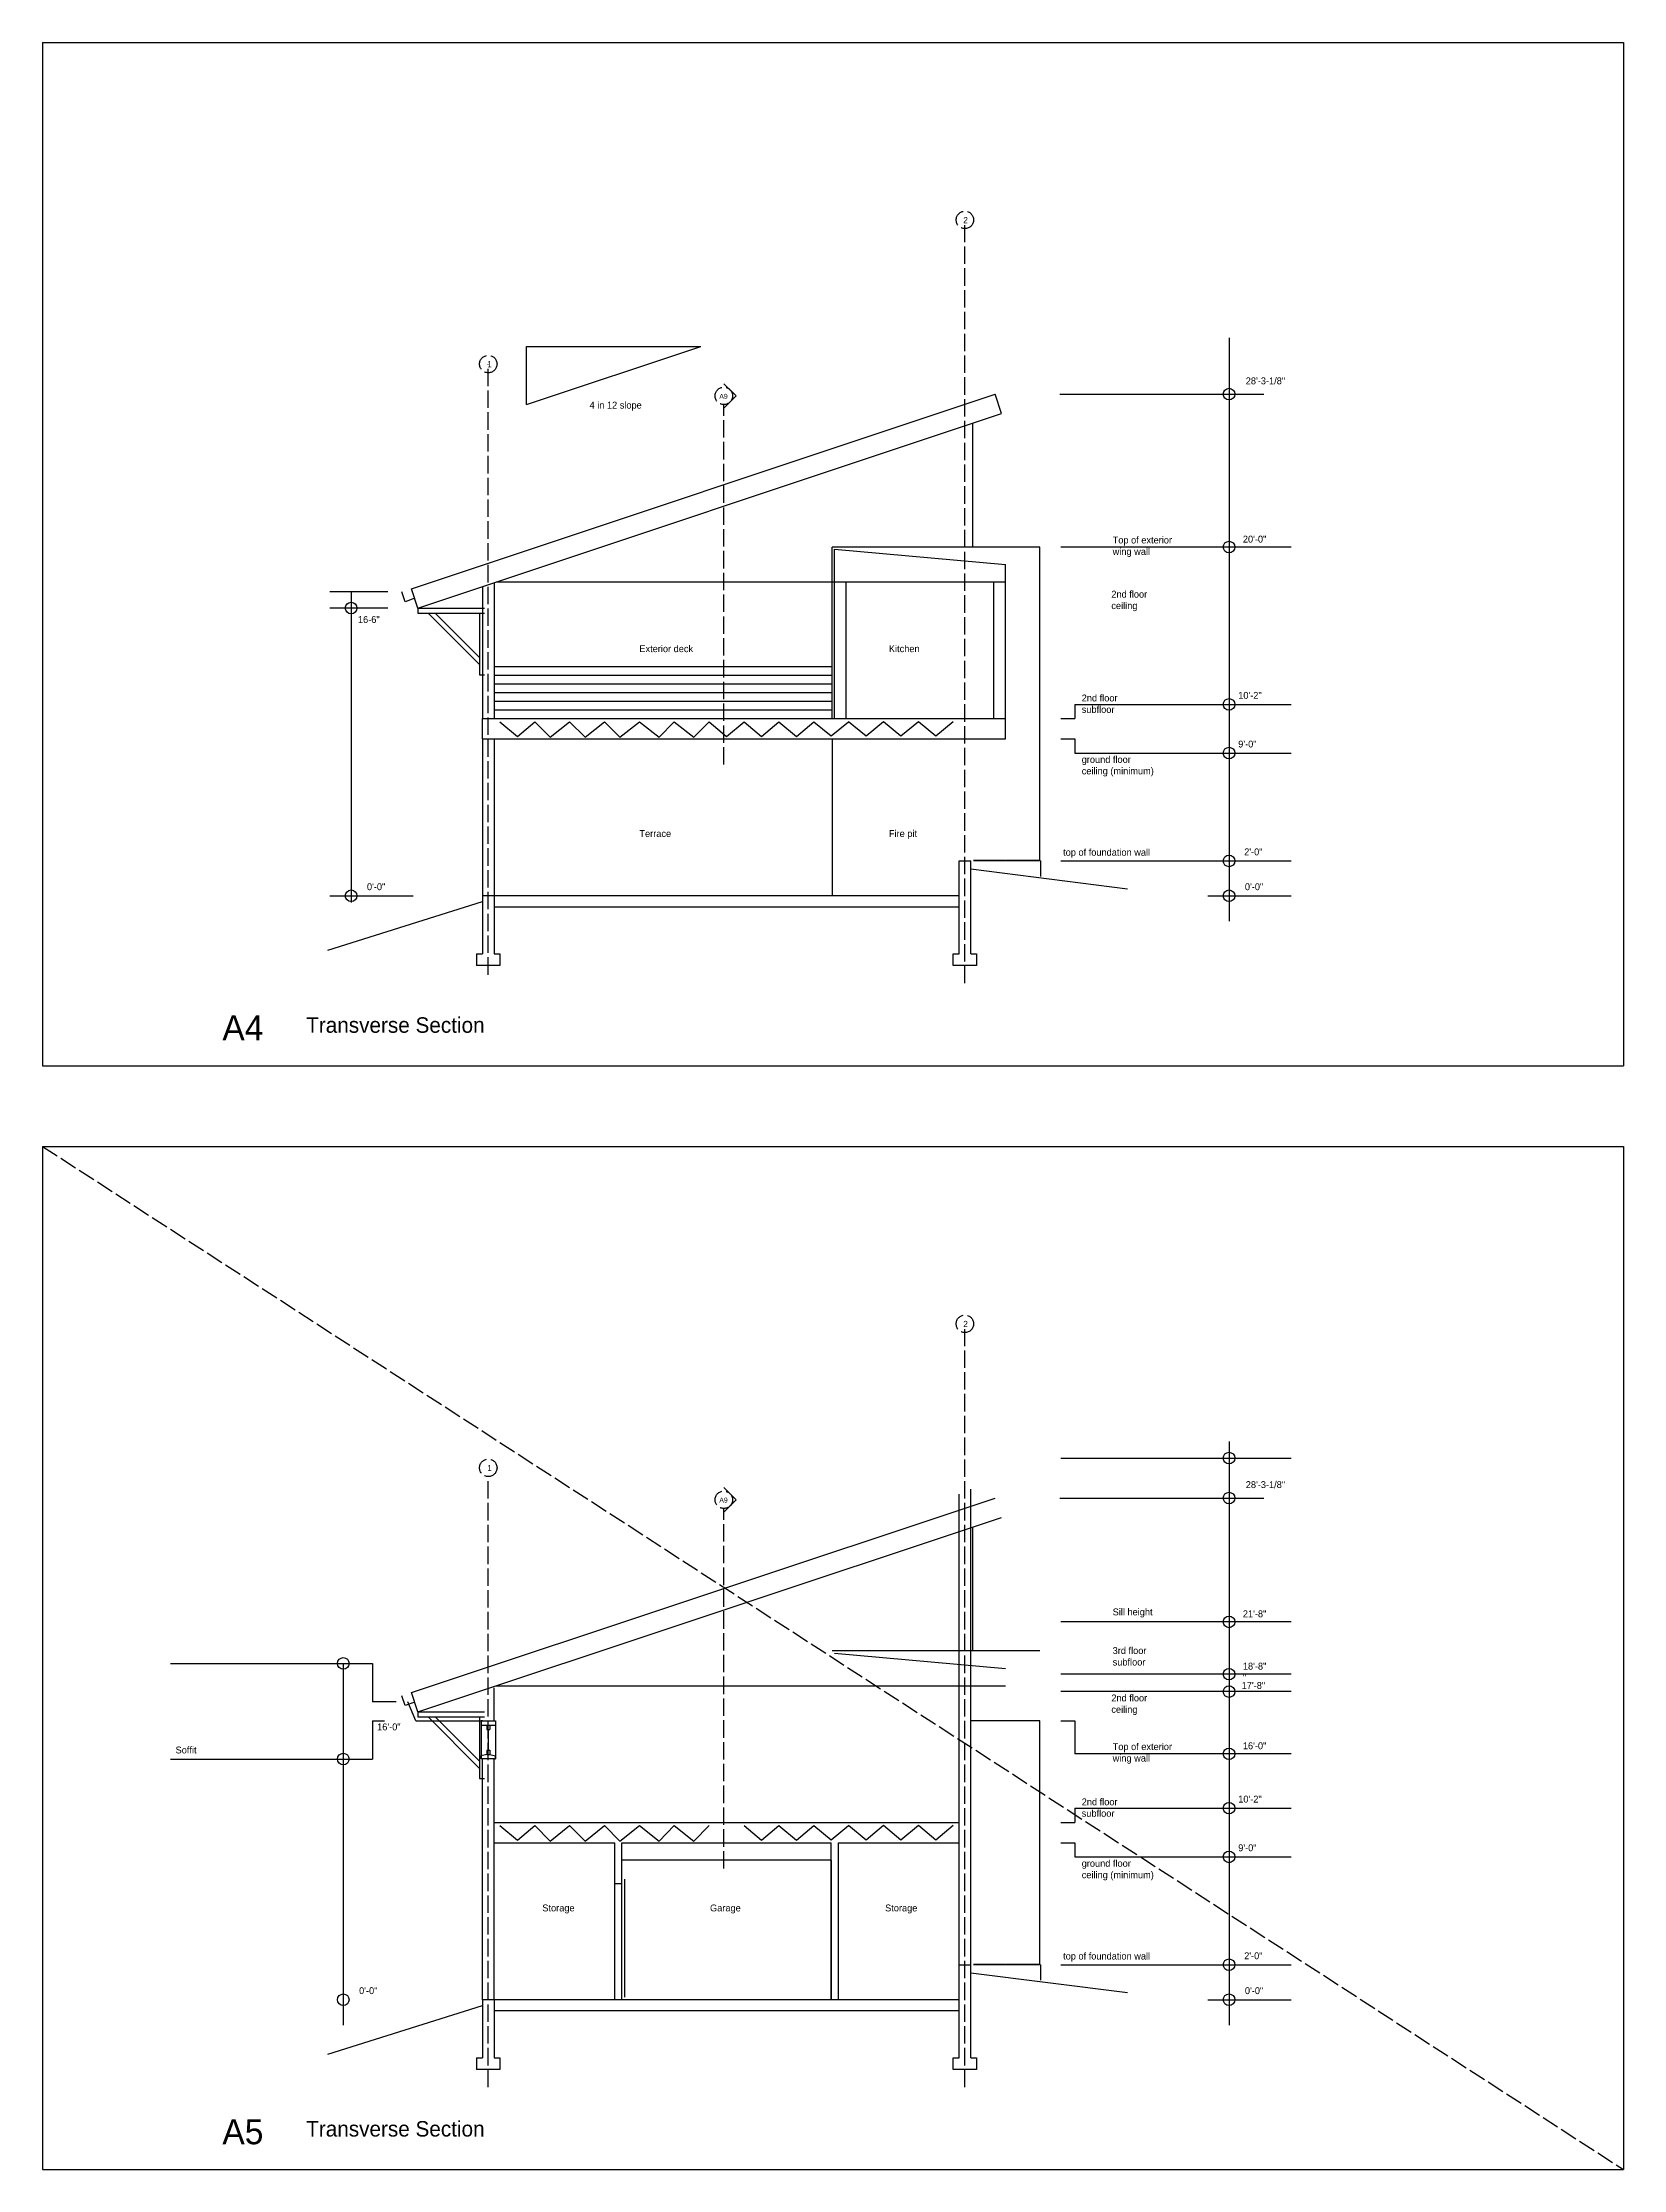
# Model space of a CAD drawing. Header units: inches. Extents: x 967 to 7331, y 452 to 3434.
# Drawn here: x 2166 to 3254, y 1971 to 3434 of the extents above; entities that cross this region are included whole.
import ezdxf

# ---------------------------------------------------------------- set-up
doc = ezdxf.new("R2010")
doc.units = ezdxf.units.IN
doc.header["$MEASUREMENT"] = 0
doc.linetypes.add('ACAD_ISO02W100', pattern=[15, 12, -3])
for name, color, linetype in [('blocks', 251, 'Continuous'), ('const', 7, 'Continuous'), ('e1', 7, 'Continuous'), ('e2', 251, 'Continuous'), ('grid', 252, 'ACAD_ISO02W100'), ('millwork', 253, 'Continuous'), ('soffit', 253, 'ACAD_ISO02W100'), ('walls', 7, 'Continuous')]:
    doc.layers.add(name, color=color, linetype=linetype)

msp = doc.modelspace()

# ---------------------------------------------------------------- linework, layer by layer
for p, q in [((2166, 3434.3), (3254, 3434.3)), ((2166, 3434.3), (2166, 2730.3)), ((3254, 3434.3), (3254, 2730.3)), ((2166, 3235.3), (2166, 2730.3)), ((2796.8, 2871.2), (2804.8, 2871.2)), ((2166, 2730.3), (2836.2, 2730.3)), ((2166, 2730.3), (3254, 2730.3)), ((2166, 2674.8), (3254, 2674.8)), ((2166, 2674.8), (2166, 1970.8)), ((3254, 2674.8), (3254, 1970.8)), ((2166, 2475.8), (2166, 1970.8)), ((2796.8, 2111.6), (2804.8, 2111.6)), ((2166, 1970.8), (2836.2, 1970.8)), ((2166, 1970.8), (3254, 1970.8))]:
    msp.add_line(p, q)
at = {"layer": 'blocks'}
for p, q in [((2806.8, 2871.7), (2828.3, 2871.7)), ((2828.8, 2871.7), (2852.3, 2871.7)), ((2806.8, 2112.1), (2828.3, 2112.1)), ((2828.8, 2112.1), (2852.3, 2112.1))]:
    msp.add_line(p, q, dxfattribs=at)
at = {"layer": 'e1'}
for p, q in [((2711, 3063.2), (2828.8, 3063.2)), ((2711, 2303.6), (2828.8, 2303.6)), ((2559.8, 2087.6), (2559.8, 2167.6)), ((2564.8, 2087.6), (2564.8, 2167.6)), ((2708.8, 2087.6), (2708.8, 2179.6)), ((2713.8, 2087.6), (2713.8, 2179.6))]:
    msp.add_line(p, q, dxfattribs=at)
at = {"layer": 'e2'}
for p, q in [((2982.6, 3231.2), (2982.6, 2829.8)), ((2866.1, 3192.4), (3006.5, 3192.4)), ((2852.3, 2871.7), (2852.3, 3087.2)), ((3025.4, 3087.2), (2866.9, 3087.2)), ((2403.7, 3056.3), (2363.7, 3056.3)), ((2403.7, 3045.2), (2363.7, 3045.2)), ((2378.4, 3056.3), (2378.4, 2842.6)), ((2424.4, 3045.2), (2470.3, 3045.2)), ((2424.4, 3041.7), (2470.3, 3041.7)), ((2476.8, 3005.1), (2709.5, 3005.1)), ((2476.8, 2999.1), (2709.5, 2999.1)), ((2476.8, 2993.1), (2709.5, 2993.1)), ((2476.8, 2987.1), (2709.5, 2987.1)), ((2476.8, 2981.1), (2709.5, 2981.1)), ((2476.8, 2975.1), (2709.5, 2975.1)), ((2876.5, 2978.9), (3025.4, 2978.9)), ((2876.5, 2978.9), (2876.5, 2969.2)), ((2480.8, 2966.9), (2492.8, 2956.9)), ((2492.8, 2956.9), (2504.8, 2966.9)), ((2504.8, 2966.9), (2515.4, 2956.3)), ((2515.4, 2956.3), (2528.8, 2966.9)), ((2528.8, 2966.9), (2539.4, 2956.3)), ((2539.4, 2956.3), (2552.8, 2966.9)), ((2552.8, 2966.9), (2563.4, 2956.3)), ((2563.4, 2956.3), (2576.8, 2966.9)), ((2576.8, 2966.9), (2590.3, 2956.3)), ((2590.3, 2956.3), (2600.8, 2966.9)), ((2600.8, 2966.9), (2614.3, 2956.3)), ((2614.3, 2956.3), (2624.8, 2966.9)), ((2624.8, 2966.9), (2636.8, 2956.9)), ((2636.8, 2956.9), (2648.8, 2966.9)), ((2648.8, 2966.9), (2660.8, 2956.9)), ((2660.8, 2956.9), (2672.8, 2966.9)), ((2672.8, 2966.9), (2684.8, 2956.9)), ((2684.8, 2956.9), (2696.8, 2966.9)), ((2696.8, 2966.9), (2708.8, 2957.2)), ((2708.8, 2957.2), (2720.8, 2966.9)), ((2720.8, 2967.2), (2732.8, 2957.2)), ((2732.8, 2957.2), (2744.8, 2967.2)), ((2744.8, 2967.2), (2756.8, 2957.2)), ((2756.8, 2957.2), (2768.8, 2967.2)), ((2768.8, 2967.2), (2780.8, 2957.2)), ((2780.8, 2957.2), (2792.8, 2967.2)), ((2866.9, 2969.2), (2876.5, 2969.2)), ((2866.9, 2955.2), (2876.5, 2955.2)), ((2876.5, 2955.2), (2876.5, 2945.4)), ((2876.5, 2945.4), (3025.4, 2945.4)), ((2852.8, 2871.2), (2806.8, 2871.2)), ((2852.8, 2871.2), (2852.8, 2860.5)), ((2866.9, 2871.2), (3025.4, 2871.2)), ((2363.7, 2847.2), (2421.2, 2847.2)), ((2967.9, 2847.2), (3025.4, 2847.2)), ((2866.9, 2460.3), (3025.4, 2460.3)), ((2982.6, 2471.6), (2982.6, 2070.2)), ((2866.1, 2432.8), (3006.5, 2432.8)), ((3025.4, 2347.6), (2866.9, 2347.6)), ((2254, 2319), (2393.1, 2319)), ((2373, 2319), (2373, 2070.2)), ((2393.1, 2319), (2393.1, 2292.6)), ((3025.4, 2311.6), (2866.9, 2311.6)), ((3025.4, 2299.6), (2866.9, 2299.6)), ((2890.9, 2299.6), (2876.5, 2299.6)), ((2409.3, 2292.6), (2393.1, 2292.6)), ((2424.4, 2285.7), (2470.3, 2285.7)), ((2393.1, 2279.6), (2401.3, 2279.6)), ((2393.1, 2279.6), (2393.1, 2253.2)), ((2424.4, 2282.2), (2470.3, 2282.2)), ((2467.8, 2279.6), (2467.8, 2253.4)), ((2477.8, 2279.6), (2477.8, 2253.4)), ((2852.3, 2279.6), (2804.8, 2279.6)), ((2852.3, 2112.1), (2852.3, 2279.6)), ((2866.9, 2279.6), (2876.5, 2279.6)), ((2876.5, 2279.6), (2876.5, 2256.8)), ((3025.4, 2256.8), (2876.5, 2256.8)), ((2254, 2253.2), (2393.1, 2253.2)), ((2876.5, 2219.4), (3025.4, 2219.4)), ((2876.5, 2219.4), (2876.5, 2209.6)), ((2480.8, 2207.4), (2492.8, 2197.4)), ((2492.8, 2197.4), (2504.8, 2207.4)), ((2504.8, 2207.4), (2515.4, 2196.8)), ((2515.4, 2196.8), (2528.8, 2207.4)), ((2528.8, 2207.4), (2539.4, 2196.8)), ((2539.4, 2196.8), (2552.8, 2207.4)), ((2552.8, 2207.4), (2563.4, 2196.8)), ((2563.4, 2196.8), (2576.8, 2207.4)), ((2576.8, 2207.4), (2590.3, 2196.8)), ((2590.3, 2196.8), (2600.8, 2207.4)), ((2600.8, 2207.4), (2614.3, 2196.8)), ((2614.3, 2196.8), (2624.8, 2207.4)), ((2648.8, 2207.4), (2660.8, 2197.4)), ((2660.8, 2197.4), (2672.8, 2207.4)), ((2672.8, 2207.4), (2684.8, 2197.4)), ((2684.8, 2197.4), (2696.8, 2207.4)), ((2696.8, 2207.4), (2708.8, 2197.6)), ((2708.8, 2197.6), (2720.8, 2207.4)), ((2720.8, 2207.6), (2732.8, 2197.6)), ((2732.8, 2197.6), (2744.8, 2207.6)), ((2744.8, 2207.6), (2756.8, 2197.6)), ((2756.8, 2197.6), (2768.8, 2207.6)), ((2768.8, 2207.6), (2780.8, 2197.6)), ((2780.8, 2197.6), (2792.8, 2207.6)), ((2866.9, 2209.6), (2876.5, 2209.6)), ((2866.9, 2195.6), (2876.5, 2195.6)), ((2876.5, 2195.6), (2876.5, 2185.9)), ((2708.8, 2183.6), (2564.8, 2183.6)), ((2876.5, 2185.9), (3025.4, 2185.9)), ((2852.8, 2111.6), (2806.8, 2111.6)), ((2852.8, 2111.6), (2852.8, 2101)), ((2866.9, 2111.7), (3025.4, 2111.7)), ((2967.9, 2087.6), (3025.4, 2087.6))]:
    msp.add_line(p, q, dxfattribs=at)
for centre in [(2982.6, 3192.4), (2982.6, 3087.2), (2378.4, 3045.2), (2982.6, 2978.9), (2982.6, 2945.4), (2982.6, 2871.2), (2378.4, 2847.2), (2982.6, 2847.2), (2982.6, 2460.3), (2982.6, 2432.8), (2982.6, 2347.6), (2373, 2319), (2982.6, 2311.6), (2982.6, 2299.6), (2373, 2253.2), (2982.6, 2256.8), (2982.6, 2219.4), (2982.6, 2185.9), (2982.6, 2111.7), (2373, 2087.6), (2982.6, 2087.6)]:
    msp.add_circle(centre, 4, dxfattribs=at)
at = {"layer": 'grid'}
for p, q in [((2800.8, 2787), (2800.8, 3308.6)), ((2472.8, 2792.9), (2472.8, 3213)), ((2634.9, 2937.5), (2634.9, 3185.2)), ((2800.8, 2027.4), (2800.8, 2549)), ((2472.8, 2027.4), (2472.8, 2447.6)), ((2634.9, 2177.9), (2634.9, 2425.6))]:
    msp.add_line(p, q, dxfattribs=at)
for centre in [(2800.8, 3312.3), (2472.8, 3213.1), (2634.9, 3191.2), (2800.8, 2552.7), (2472.8, 2453.6), (2634.9, 2431.6)]:
    msp.add_circle(centre, 6, dxfattribs=at)
at = {"layer": 'millwork'}
for p, q in [((2499, 3215.2), (2499, 3225.2)), ((2499, 3225.2), (2619, 3225.2)), ((2499, 3185.2), (2499, 3225.2)), ((2499, 3205.2), (2499, 3215.2)), ((2499, 3205.2), (2499, 3205.2)), ((2806.3, 3087.2), (2806.3, 3172.5)), ((2852.3, 3087.2), (2709.5, 3087.2)), ((2709.5, 2969.2), (2709.5, 3087.2)), ((2468.8, 3060), (2468.8, 2969.2)), ((2476.8, 3062.7), (2476.8, 2969.2)), ((2478.3, 3063.2), (2711, 3063.2)), ((2424.4, 3045.2), (2424.4, 3041.7)), ((2431.4, 3041.7), (2466.8, 3006.3)), ((2436.3, 3041.7), (2466.8, 3011.2)), ((2466.8, 3041.7), (2466.8, 2999.3)), ((2466.8, 2999.3), (2470.3, 2999.3)), ((2468.8, 2955.2), (2468.8, 2847.2)), ((2476.8, 2955.2), (2476.8, 2847.2)), ((2709.5, 2955.2), (2709.5, 2847.2)), ((2806.3, 2327.6), (2806.3, 2413)), ((2852.3, 2327.6), (2709.5, 2327.6)), ((2478.3, 2303.6), (2711, 2303.6)), ((2424.4, 2285.7), (2424.4, 2282.2)), ((2431.4, 2282.2), (2466.8, 2246.8)), ((2436.3, 2282.2), (2466.8, 2251.7)), ((2466.8, 2282.2), (2466.8, 2239.8)), ((2466.8, 2239.8), (2470.3, 2239.8))]:
    msp.add_line(p, q, dxfattribs=at)
at = {"layer": 'soffit'}
msp.add_line((2166, 2674.8), (3254, 1970.8), dxfattribs=at)
at = {"layer": 'walls'}
for p, q in [((2499, 3185.2), (2619, 3225.2)), ((2420, 3058.5), (2821.6, 3192.4)), ((2634.9, 3199.6), (2643.4, 3191.2)), ((2634.9, 3182.7), (2643.4, 3191.2)), ((2826, 3179.1), (2821.6, 3192.4)), ((2424.4, 3045.2), (2826, 3179.1)), ((2711, 3085.7), (2828.8, 3075.2)), ((2711, 2969.2), (2711, 3085.7)), ((2828.8, 2955.2), (2828.8, 3075.2)), ((2719, 2969.2), (2719, 3063.2)), ((2820.8, 2969.2), (2820.8, 3063.2)), ((2415.5, 3049.6), (2413.3, 3056.3)), ((2422.2, 3051.9), (2415.5, 3049.6)), ((2424.4, 3045.2), (2420, 3058.5)), ((2468.8, 2969.2), (2828.8, 2969.2)), ((2468.8, 2955.2), (2468.8, 2969.2)), ((2468.8, 2955.2), (2828.8, 2955.2)), ((2796.8, 2807.2), (2796.8, 2871.2)), ((2804.8, 2807.2), (2804.8, 2871.2)), ((2804.8, 2865.8), (2912.7, 2852)), ((2362.3, 2809.7), (2468.8, 2843.2)), ((2796.8, 2847.2), (2468.8, 2847.2)), ((2468.8, 2847.2), (2468.8, 2827.7)), ((2468.8, 2844.4), (2468.8, 2807.2)), ((2476.8, 2847.2), (2476.8, 2807.2)), ((2476.8, 2839.7), (2796.8, 2839.7)), ((2464.8, 2807.2), (2468.8, 2807.2)), ((2464.8, 2807.2), (2464.8, 2799.2)), ((2480.8, 2799.2), (2464.8, 2799.2)), ((2468.8, 2799.2), (2464.8, 2799.2)), ((2476.8, 2807.2), (2480.8, 2807.2)), ((2480.8, 2807.2), (2480.8, 2799.2)), ((2792.8, 2807.2), (2796.8, 2807.2)), ((2792.8, 2799.2), (2792.8, 2807.2)), ((2808.8, 2799.2), (2792.8, 2799.2)), ((2804.8, 2807.2), (2808.8, 2807.2)), ((2808.8, 2807.2), (2808.8, 2799.2)), ((2420, 2299), (2821.6, 2432.8)), ((2634.9, 2440.1), (2643.4, 2431.6)), ((2634.9, 2423.1), (2643.4, 2431.6)), ((2796.8, 2111.6), (2796.8, 2435.4)), ((2804.8, 2111.6), (2804.8, 2438.8)), ((2424.4, 2285.7), (2826, 2419.5)), ((2711, 2326.1), (2828.8, 2315.6)), ((2424.4, 2285.7), (2420, 2299)), ((2476.8, 2279.6), (2476.8, 2302.1)), ((2415.5, 2290.1), (2413.3, 2296.7)), ((2422.2, 2292.3), (2415.5, 2290.1)), ((2422.9, 2279.6), (2417.5, 2292.6)), ((2422.9, 2279.6), (2468.8, 2279.6)), ((2467.8, 2279.6), (2467.8, 2276.6)), ((2468.8, 2279.6), (2467.8, 2279.6)), ((2467.8, 2276.6), (2477.8, 2276.6)), ((2468.8, 2279.6), (2477.8, 2279.6)), ((2471.8, 2276.6), (2473.8, 2276.6)), ((2471.8, 2276.6), (2471.8, 2273.6)), ((2471.8, 2273.6), (2473.8, 2273.6)), ((2472.8, 2273.6), (2472.8, 2259.4)), ((2473.8, 2276.6), (2473.8, 2273.6)), ((2477.8, 2279.6), (2477.8, 2276.6)), ((2471.8, 2256.4), (2467.8, 2255.4)), ((2467.8, 2253.4), (2467.8, 2255.4)), ((2471.8, 2259.4), (2471.8, 2256.4)), ((2471.8, 2259.4), (2473.8, 2259.4)), ((2471.8, 2256.4), (2473.8, 2256.4)), ((2473.8, 2259.4), (2473.8, 2256.4)), ((2473.8, 2256.4), (2477.8, 2255.4)), ((2477.8, 2253.4), (2477.8, 2255.4)), ((2476.8, 2253.4), (2467.8, 2253.4)), ((2468.8, 2087.6), (2468.8, 2253.4)), ((2476.8, 2087.6), (2476.8, 2253.4)), ((2476.8, 2253.4), (2477.8, 2253.4)), ((2477.8, 2253.4), (2477.8, 2253.4)), ((2476.8, 2209.6), (2796.8, 2209.6)), ((2476.8, 2195.6), (2559.8, 2195.6)), ((2559.8, 2167.6), (2559.8, 2195.6)), ((2564.8, 2195.6), (2708.8, 2195.6)), ((2564.8, 2167.6), (2564.8, 2195.6)), ((2708.8, 2179.6), (2708.8, 2195.6)), ((2713.8, 2195.6), (2796.8, 2195.6)), ((2713.8, 2179.6), (2713.8, 2195.6)), ((2708.8, 2183.6), (2708.8, 2087.6)), ((2559.8, 2167.6), (2564.8, 2167.6)), ((2566.6, 2170.6), (2566.6, 2089.3)), ((2796.8, 2047.6), (2796.8, 2111.6)), ((2804.8, 2047.6), (2804.8, 2111.6)), ((2804.8, 2106.2), (2912.7, 2092.5)), ((2362.3, 2050.1), (2468.8, 2083.6)), ((2796.8, 2087.6), (2468.8, 2087.6)), ((2468.8, 2087.6), (2468.8, 2068.1)), ((2468.8, 2084.8), (2468.8, 2047.6)), ((2476.8, 2087.6), (2476.8, 2047.6)), ((2476.8, 2080.1), (2796.8, 2080.1)), ((2464.8, 2047.6), (2468.8, 2047.6)), ((2464.8, 2047.6), (2464.8, 2039.6)), ((2480.8, 2039.6), (2464.8, 2039.6)), ((2468.8, 2039.6), (2464.8, 2039.6)), ((2476.8, 2047.6), (2480.8, 2047.6)), ((2480.8, 2047.6), (2480.8, 2039.6)), ((2792.8, 2047.6), (2796.8, 2047.6)), ((2792.8, 2039.6), (2792.8, 2047.6)), ((2808.8, 2039.6), (2792.8, 2039.6)), ((2804.8, 2047.6), (2808.8, 2047.6)), ((2808.8, 2047.6), (2808.8, 2039.6))]:
    msp.add_line(p, q, dxfattribs=at)

# ---------------------------------------------------------------- texts
at = {"layer": 'const', "attachment_point": 1}
for s, insert, char_height, width in [('2', (2799.7, 3314.3), 4.26, 1625.197), ('1', (2472.1, 3215.2), 4.26, 1625.197), ('A9', (2631.8, 3192.6), 3.41, 1300.158), ('28\'-3-1/8"', (2994.1, 3203.9), 4.74, 1805.775), ('4 in 12 slope', (2542.5, 3187.2), 4.736, 1805.775), ('Top of exterior\\Pwing wall', (2902.5, 3094.4), 4.736, 1805.775), ('20\'-0"', (2992.1, 3095), 4.74, 1805.775), ('\\P2nd floor^Jceiling', (2901.6, 3065), 4.736, 1805.775), ('16-6"', (2383.1, 3039.7), 4.74, 1805.775), ('Exterior deck', (2576.8, 3019.6), 4.736, 1805.775), ('Kitchen', (2748.5, 3019.6), 4.74, 1805.775), ('2nd floor^Jsubfloor', (2881.2, 2985.7), 4.736, 1805.775), ('10\'-2"', (2988.9, 2987.5), 4.74, 1805.775), ('ground floor^Jceiling (minimum)', (2881.2, 2943.4), 4.736, 1805.775), ('9\'-0"', (2988.9, 2954), 4.74, 1805.775), ('Terrace', (2576.8, 2892.4), 4.74, 1805.775), ('Fire pit', (2748.5, 2892.4), 4.74, 1805.775), ('top of foundation wall', (2868.4, 2879.5), 4.736, 1805.775), ('2\'-0"', (2993, 2879.8), 4.74, 1805.775), ('0\'-0"', (2389.3, 2855.8), 4.74, 1805.775), ('0\'-0"', (2993.5, 2855.8), 4.74, 1805.775), ('A4', (2289.8, 2765), 17.26, 6582.049), ('Transverse Section', (2347.5, 2763.6), 10.656, 4062.993), ('2', (2799.7, 2554.7), 4.26, 1625.197), ('1', (2472.1, 2455.6), 4.26, 1625.197), ('28\'-3-1/8"', (2994.1, 2444.4), 4.74, 1805.775), ('A9', (2631.8, 2433.1), 3.41, 1300.158), ('Sill height', (2902.5, 2356.8), 4.736, 1805.775), ('21\'-8"', (2992.1, 2355.5), 4.74, 1805.775), ('3rd floor^Jsubfloor', (2902.5, 2330.2), 4.736, 1805.775), ('18\'-8"\\P"', (2992.1, 2319.5), 4.74, 1805.775), ('\\P2nd floor^Jceiling', (2901.6, 2305.5), 4.736, 1805.775), ('\\P17\'-8"', (2991.3, 2314.1), 4.74, 1805.775), ('16\'-0"', (2396.3, 2277.7), 4.74, 1805.775), ('Soffit', (2257.6, 2261.8), 4.74, 1805.775), ('Top of exterior\\Pwing wall', (2902.5, 2264.1), 4.736, 1805.775), ('16\'-0"', (2992.1, 2264.7), 4.74, 1805.775), ('2nd floor^Jsubfloor', (2881.2, 2226.1), 4.736, 1805.775), ('10\'-2"', (2988.9, 2228), 4.74, 1805.775), ('ground floor^Jceiling (minimum)', (2881.2, 2183.8), 4.736, 1805.775), ('9\'-0"', (2988.9, 2194.5), 4.74, 1805.775), ('Storage', (2510, 2153.1), 4.74, 1805.775), ('Garage', (2625.4, 2153.1), 4.74, 1805.775), ('Storage', (2745.9, 2153.1), 4.74, 1805.775), ('top of foundation wall', (2868.4, 2120), 4.736, 1805.775), ('2\'-0"', (2993, 2120.2), 4.74, 1805.775), ('0\'-0"', (2383.9, 2096.2), 4.74, 1805.775), ('0\'-0"', (2993.5, 2096.2), 4.74, 1805.775), ('A5', (2289.8, 2005.4), 17.26, 6582.049), ('Transverse Section', (2347.5, 2004.1), 10.656, 4062.993)]:
    msp.add_mtext(s, dxfattribs=dict(at, insert=insert, char_height=char_height, width=width))

doc.saveas('drawing.dxf')
